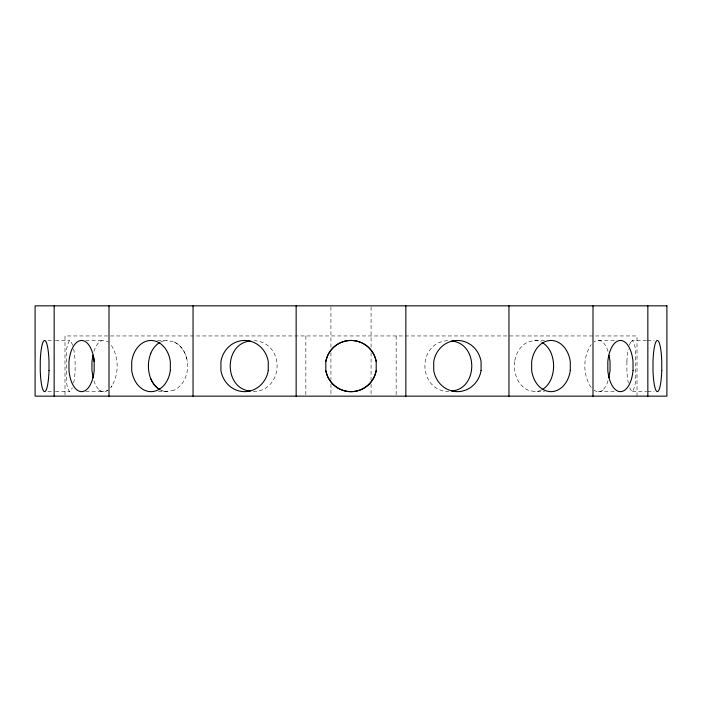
<?xml version="1.0" encoding="UTF-8"?>
<svg xmlns="http://www.w3.org/2000/svg" width="702" height="702" viewBox="0 0 702 702"><rect width="100%" height="100%" fill="white"/><g stroke="black" fill="none" stroke-linecap="round" stroke-linejoin="round"><path stroke-width="0.53" stroke-dasharray="3.51 2.63" d="M93.971 351.316L95.718 346.446L99.07 342.006A25.597 13.162 -90 0 1 108.073 342.006M608.029 380.791L606.282 385.652L602.93 390.101M112.03 385.652A25.597 13.162 90 0 1 110.811 387.425A25.597 13.162 -90 0 0 112.03 385.67C118.884 373.71 118.901 358.406 112.03 346.446A25.597 13.162 -90 0 0 110.811 344.682M72.631 345.358A25.605 6.221 90 0 0 71.095 342.006L69.568 340.461C64.391 349.298 66.962 360.688 66.199 370.498C66.672 377.422 65.418 385.688 69.568 391.646L71.095 390.101A25.605 6.221 -90 0 0 72.271 387.75M646.533 340.461L632.432 340.461L630.905 342.006M629.729 387.75A25.605 6.221 -90 0 0 630.905 390.093L632.432 391.646C637.609 382.809 635.038 371.419 635.801 361.609C635.328 354.685 636.582 346.419 632.432 340.461M544.489 340.461L534.757 340.461L527.913 342.006A25.605 20.569 -90 0 0 514.671 361.556M174.087 390.101L167.243 391.646L157.511 391.646M447.674 340.654C416.672 342.646 417.664 390.689 448.71 391.646M253.29 391.646C284.336 390.689 285.328 342.646 254.326 340.654M47.876 340.461L54.387 340.461M55.467 340.461L69.568 340.461M85.767 340.461L103.571 340.461M157.511 340.461L167.243 340.461L174.087 342.006A25.605 20.569 -90 0 1 187.329 361.609L187.32 370.498A25.605 20.569 -90 0 1 174.087 390.145M598.429 340.461L616.233 340.461M647.613 340.461L654.124 340.461M47.876 391.646L54.387 391.646M55.467 391.646L69.568 391.646M85.767 391.646L103.571 391.646M514.68 361.609L514.68 370.498A25.605 20.569 -90 0 0 527.913 390.101L534.757 391.646L544.489 391.646M598.429 391.646L616.233 391.646M632.432 391.646L646.533 391.646M647.613 391.646L654.124 391.646M608.029 351.316L606.282 346.446L602.93 342.006A25.597 13.162 -90 0 0 593.927 342.006M93.971 380.791L95.718 385.652L99.07 390.101A25.597 13.162 90 0 0 108.073 390.101M637.012 396.156L637.012 335.951L64.988 335.951L64.988 395.068M626.895 361.609L626.895 370.498A25.605 6.221 -90 0 0 628.36 382.994M396.156 335.951L396.156 396.156M371.068 306.932L371.068 347.192M371.068 352.632L371.068 379.835M371.068 384.187L371.068 396.156M330.932 306.932L330.932 347.192M330.932 352.632L330.932 379.835M330.932 384.187L330.932 395.068M305.844 335.951L305.844 396.156M160.749 390.101A25.614 18.98 -90 0 0 167.243 391.646A25.614 18.98 90 0 1 161.635 390.505M160.749 341.962A25.614 18.98 -90 0 1 167.243 340.417M541.251 390.101A25.614 18.98 -90 0 1 534.757 391.646M534.757 340.417A25.614 18.98 -90 0 1 541.251 341.962M602.93 390.11A25.597 13.162 -90 0 1 593.927 390.11M591.189 387.443A25.597 13.162 -90 0 1 589.97 385.67C583.116 373.71 583.099 358.406 589.97 346.446A25.597 13.162 -90 0 1 591.189 344.682M626.895 361.539A25.605 6.221 -90 0 1 628.36 349.043M629.369 345.287A25.605 6.221 -90 0 1 630.905 341.944M174.087 342.006A25.605 20.569 90 0 1 187.329 361.609M108.073 390.11A25.597 13.162 -90 0 1 99.07 390.11M73.64 382.994A25.605 6.221 -90 0 0 75.105 370.498L75.105 361.609A25.605 6.221 90 0 0 73.64 349.113"/><path stroke-width="1.05" d="M92.945 355.344L91.962 361.609L91.962 370.498L93.103 377.808M608.897 377.808L610.038 370.498L610.038 361.609L609.055 355.344M150.807 353.255C147.604 361.451 147.604 370.656 150.807 378.852A25.614 18.98 -90 0 0 159.88 389.636A25.614 18.98 90 0 1 150.807 378.852M250.202 341.04C223.578 343.559 223.578 388.548 250.202 391.067M451.798 391.067C478.422 388.548 478.422 343.559 451.798 341.04M647.849 305.844L647.849 396.156M592.997 305.844L592.997 396.156M508.95 305.844L508.95 396.156M405.853 305.844L405.853 396.156M325.833 361.609A25.614 25.579 -90 0 1 376.211 361.609L376.202 370.498A25.614 25.579 -90 0 1 325.833 370.551M296.147 305.844L296.147 396.156M193.05 305.844L193.05 396.156M109.003 305.844L109.003 396.156M94.182 361.609L94.182 370.498A25.588 12.794 -90 0 1 81.581 391.646A25.588 12.794 -90 0 1 68.98 370.498L68.98 361.609A25.588 12.794 90 0 1 81.581 340.461A25.588 12.794 90 0 1 94.182 361.609A25.588 12.794 -90 0 0 93.173 355.221M54.151 305.844L54.151 396.156M376.202 370.498A25.588 25.588 0 0 1 325.798 370.498L325.798 361.609A25.588 25.588 0 0 1 376.202 361.609M150.807 353.211A25.614 18.98 -90 0 1 159.88 342.418M542.119 342.462A25.614 18.98 -90 0 1 551.193 353.255C554.396 361.451 554.396 370.656 551.193 378.852A25.614 18.98 -90 0 1 542.119 389.689M666.9 305.844L35.1 305.844L35.1 396.156L666.9 396.156L666.9 305.844M661.749 370.498L661.749 361.609A25.588 4.44 -90 0 0 657.37 340.461A25.588 4.44 -90 0 0 653 361.609L653 370.498A25.588 4.44 -90 0 0 657.37 391.646A25.588 4.44 -90 0 0 661.749 370.498M633.02 370.498L633.02 361.609A25.588 12.794 -90 0 0 620.419 340.461A25.588 12.794 -90 0 0 607.818 361.609L607.818 370.498A25.588 12.794 -90 0 0 620.419 391.646A25.588 12.794 -90 0 0 633.02 370.498M570.278 370.498L570.278 361.609A25.588 19.603 -90 0 0 550.973 340.461A25.588 19.603 -90 0 0 531.668 361.609L531.668 370.498A25.588 19.603 -90 0 0 550.973 391.646A25.588 19.603 -90 0 0 570.278 370.498M481.081 370.498L481.081 361.609A25.588 24.043 -90 0 0 457.406 340.461A25.588 24.043 -90 0 0 433.722 361.609L433.722 370.498A25.588 24.043 -90 0 0 457.406 391.646A25.588 24.043 -90 0 0 481.081 370.498M268.278 370.498L268.278 361.609A25.588 24.043 -90 0 0 244.594 340.461A25.588 24.043 -90 0 0 220.919 361.609L220.919 370.498A25.588 24.043 -90 0 0 244.594 391.646A25.588 24.043 -90 0 0 268.278 370.498M170.332 370.498L170.332 361.609A25.588 19.603 -90 0 0 151.027 340.461A25.588 19.603 -90 0 0 131.722 361.609L131.722 370.498A25.588 19.603 -90 0 0 151.027 391.646A25.588 19.603 -90 0 0 170.332 370.498M49 370.498L49 361.609A25.588 4.44 90 0 0 44.63 340.461A25.588 4.44 90 0 0 40.251 361.609L40.251 370.498A25.588 4.44 90 0 0 44.63 391.646A25.588 4.44 90 0 0 49 370.498"/></g></svg>
